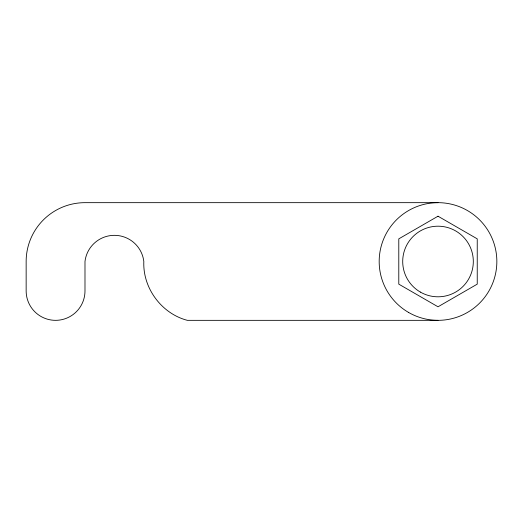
<?xml version="1.0" encoding="UTF-8"?>
<svg xmlns="http://www.w3.org/2000/svg" width="523" height="523" viewBox="0 0 523 523"><rect width="100%" height="100%" fill="white"/><g stroke="black" fill="none" stroke-linecap="round" stroke-linejoin="round"><path stroke-width="0.78" d="M438.013 202.663L84.988 202.663A58.838 58.838 0 0 0 26.15 261.5L26.15 290.919A29.419 29.419 0 0 0 55.569 320.338A29.419 29.419 0 0 0 84.988 290.919L84.988 261.5A29.621 29.621 0 0 1 143.825 261.5C142.668 288.088 161.614 313.682 187.384 320.338L438.013 320.338M438.013 216.208L398.788 238.854L398.788 284.146L438.013 306.792L477.238 284.146L477.238 238.854L438.013 216.208M408.594 312.453A58.838 58.838 0 0 0 496.85 261.5A58.838 58.838 0 0 0 408.594 210.547A58.838 58.838 0 0 0 408.594 312.453M420.361 292.076A35.303 35.303 0 0 0 473.315 261.5A35.303 35.303 0 0 0 420.361 230.924A35.303 35.303 0 0 0 420.361 292.076"/></g></svg>
